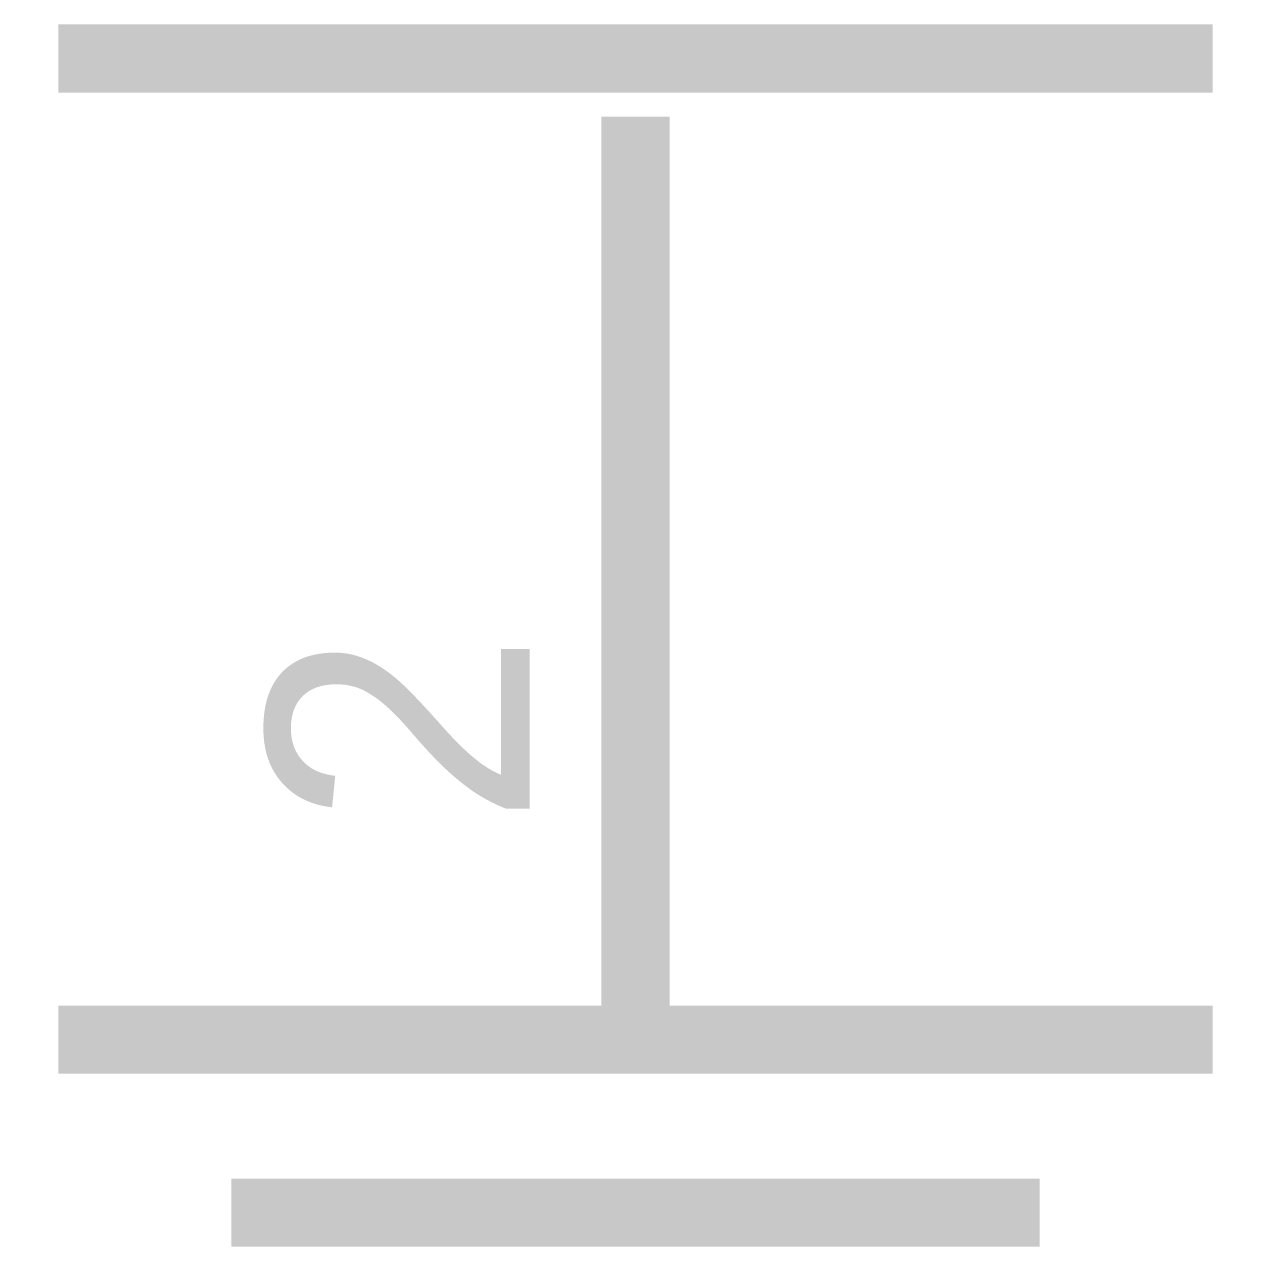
# Model space of a CAD drawing. Header units: inches. Extents: x 0 to 11.8, y 0 to 7.9.
# Drawn here: x 5.5942 to 5.806, y 4.3639 to 4.5758 of the extents above; entities that cross this region are included whole.
import ezdxf

# ---------------------------------------------------------------- set-up
doc = ezdxf.new("R2010")
doc.units = ezdxf.units.IN
doc.header["$MEASUREMENT"] = 0
doc.layers.add('Sheet', color=255, linetype='Continuous')

msp = doc.modelspace()

# ---------------------------------------------------------------- linework, layer by layer
at = {"layer": 'Sheet'}
for points in [[(5.80014, 4.56987, 0.0118, 0.0118, 0), (5.6001, 4.56987, 0.0118, 0.0118, 0)], [(5.70012, 4.55979, 0.0118, 0.0118, 0), (5.70012, 4.49984, 0.0118, 0.0118, 0)], [(5.70012, 4.55979, 0.0118, 0.0118, 0), (5.70012, 4.54971, 0.0118, 0.0118, 0)], [(5.70012, 4.49984, 0.0118, 0.0118, 0), (5.70012, 4.39982, 0.0118, 0.0118, 0)], [(5.6001, 4.39982, 0.0118, 0.0118, 0), (5.80014, 4.39982, 0.0118, 0.0118, 0)], [(5.63008, 4.36984, 0.0118, 0.0118, 0), (5.77016, 4.36984, 0.0118, 0.0118, 0)]]:
    msp.add_lwpolyline(points, format="xyseb", dxfattribs=at)

# ---------------------------------------------------------------- texts
msp.add_text('2', height=0.04548, rotation=90, dxfattribs=at).set_placement((5.68177, 4.43678))

doc.saveas('drawing.dxf')
